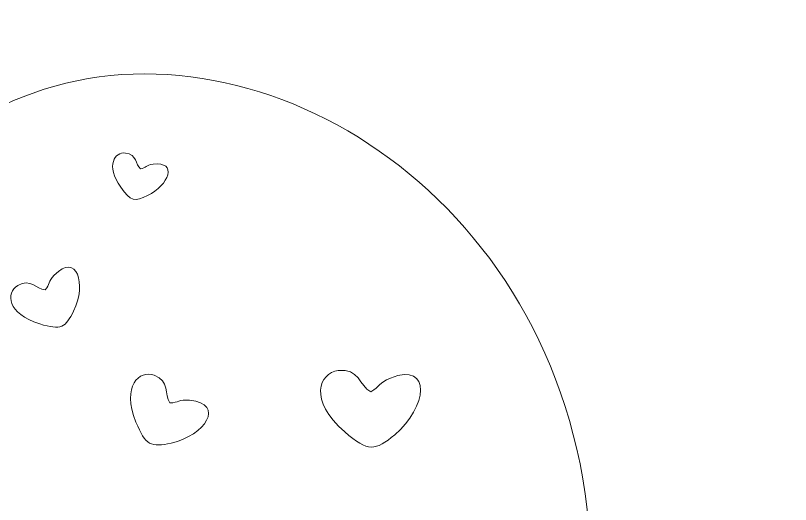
# Model space of a CAD drawing. Header units: inches. Extents: x 0 to 600, y 160 to 641.
# Drawn here: x 129.7 to 269.2, y 553.4 to 641.4 of the extents above; entities that cross this region are included whole.
import ezdxf

# ---------------------------------------------------------------- set-up
doc = ezdxf.new("R2010")
doc.units = ezdxf.units.IN
doc.header["$MEASUREMENT"] = 0
doc.layers.add('_U+0421_U+043B_U+043E_U+0439 1', color=7, linetype='Continuous')

# ---------------------------------------------------------------- blocks, each defined once
blk = doc.blocks.new('block 2')
at = {"layer": '_U+0421_U+043B_U+043E_U+0439 1', "color": 12, "lineweight": 9, "true_color": 0xe30513}
for points, knots in [([(230.43, 468.29), (231.37, 469.31), (231.67, 470.01), (232.73, 471.07), (233.44, 471.78), (234.34, 472.91), (235.16, 473.63), (244.04, 481.34), (260.52, 479.1), (266.39, 464.84), (268.61, 459.44), (269.16, 453.86), (267.55, 447.91), (264.41, 436.35), (256.75, 430.24), (248.31, 423.06), (248.31, 423.06), (240.68, 416.17), (240.68, 416.17), (240.68, 416.17), (100.22, 416.17), (100.22, 416.17), (83.27, 417.84), (66.82, 422.3), (50.12, 433.07), (34.12, 443.39), (23.84, 457.32), (17.78, 474.33), (0.06, 524.03), (42.51, 573.42), (93.04, 561.94), (92.58, 591.72), (104.27, 618.34), (134.83, 628.11), (176.36, 641.39), (231.03, 606.11), (233.23, 544.01), (233.23, 544.01), (233.2, 541.59), (233.2, 541.59), (233.2, 541.59), (226.29, 472.96), (226.29, 472.96), (227.48, 471.74), (229.13, 469.78), (230.43, 468.29), (230.43, 468.29), (230.43, 468.29), (230.43, 468.29)], [0, 0, 0, 0, 1, 1, 1, 2, 2, 2, 3, 3, 3, 4, 4, 4, 5, 5, 5, 6, 6, 6, 7, 7, 7, 8, 8, 8, 9, 9, 9, 10, 10, 10, 11, 11, 11, 12, 12, 12, 13, 13, 13, 14, 14, 14, 15, 15, 15, 16, 16, 16, 16]), ([(154.44, 614.64), (153.15, 614.47), (153.21, 614.01), (152.17, 613.79), (151.19, 614.62), (151.61, 616.4), (149.49, 616.65), (147.59, 616.88), (145.83, 614.49), (148.64, 610.5), (150.44, 607.93), (151.18, 607.88), (153.47, 608.99), (157.29, 610.84), (158.95, 615.24), (154.44, 614.64), (154.44, 614.64), (154.44, 614.64), (154.44, 614.64)], [0, 0, 0, 0, 1, 1, 1, 2, 2, 2, 3, 3, 3, 4, 4, 4, 5, 5, 5, 6, 6, 6, 6]), ([(136.67, 594.7), (135.49, 593.5), (135.91, 593.08), (135.04, 592.04), (133.4, 592.11), (132.41, 594.24), (130.08, 592.82), (127.97, 591.55), (128.08, 587.74), (134.07, 585.92), (137.91, 584.75), (138.7, 585.28), (140.14, 588.22), (142.54, 593.1), (140.75, 598.86), (136.67, 594.7), (136.67, 594.7), (136.67, 594.7), (136.67, 594.7)], [0, 0, 0, 0, 1, 1, 1, 2, 2, 2, 3, 3, 3, 4, 4, 4, 5, 5, 5, 6, 6, 6, 6]), ([(197.19, 576.19), (195.01, 575.34), (195.32, 574.56), (193.62, 573.73), (191.57, 574.75), (191.52, 578.01), (187.75, 577.53), (184.35, 577.1), (182.34, 572.2), (188.93, 566.5), (193.16, 562.84), (194.46, 563.07), (197.95, 565.99), (203.75, 570.84), (204.73, 579.17), (197.19, 576.19), (197.19, 576.19), (197.19, 576.19), (197.19, 576.19)], [0, 0, 0, 0, 1, 1, 1, 2, 2, 2, 3, 3, 3, 4, 4, 4, 5, 5, 5, 6, 6, 6, 6]), ([(161, 572.19), (159.1, 572.38), (159.03, 571.7), (157.48, 571.74), (156.38, 573.25), (157.56, 575.63), (154.65, 576.69), (152.03, 577.66), (148.73, 574.86), (151.37, 568.26), (153.07, 564.02), (154.1, 563.69), (157.72, 564.5), (163.75, 565.84), (167.59, 571.52), (161, 572.19), (161, 572.19), (161, 572.19), (161, 572.19)], [0, 0, 0, 0, 1, 1, 1, 2, 2, 2, 3, 3, 3, 4, 4, 4, 5, 5, 5, 6, 6, 6, 6])]:
    blk.add_open_spline(points, degree=3, knots=knots, dxfattribs=at)

msp = doc.modelspace()

# ---------------------------------------------------------------- block references
at = {"layer": '_U+0421_U+043B_U+043E_U+0439 1'}
msp.add_blockref('block 2', (0, 0), dxfattribs=at)

doc.saveas('drawing.dxf')
